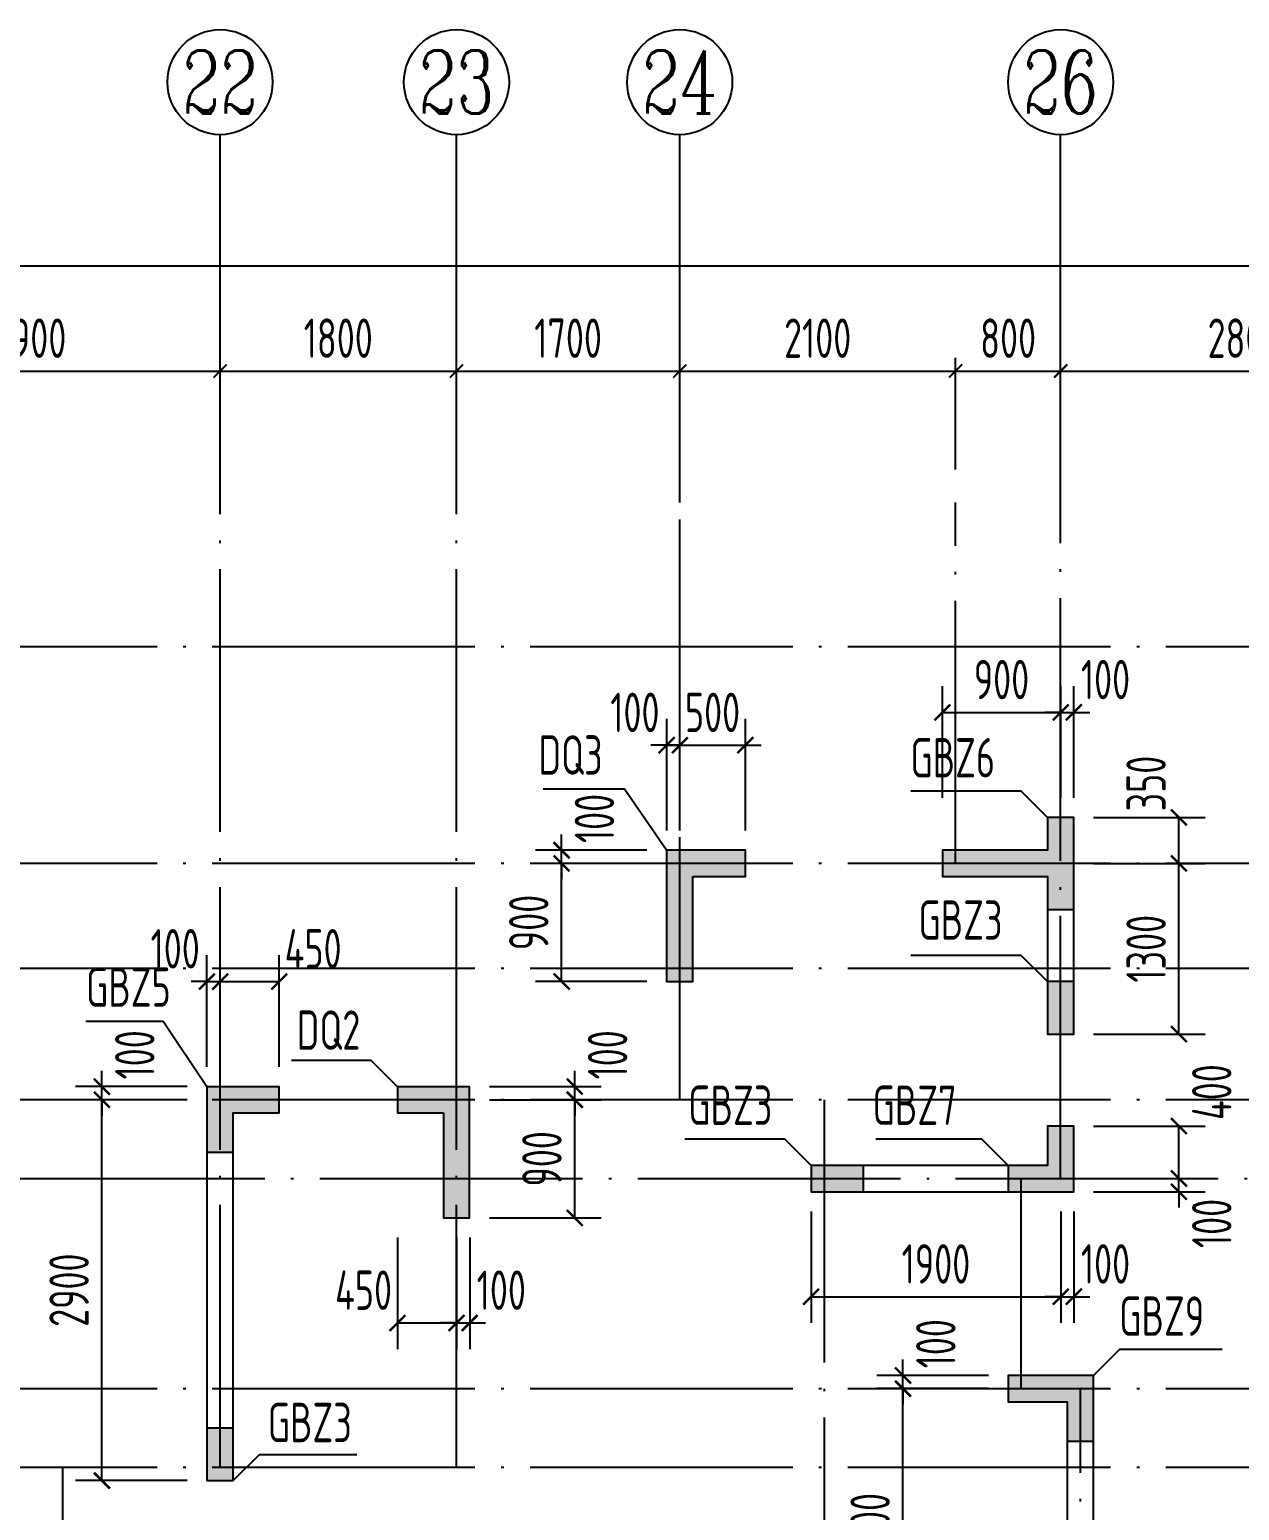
# Model space of a CAD drawing. Extents: x -812054 to 22247, y -644080 to 1003627.
# Drawn here: x -452533 to -443323, y -354553 to -343276 of the extents above; entities that cross this region are included whole.
import ezdxf
from ezdxf.enums import TextEntityAlignment as Align

# ---------------------------------------------------------------- set-up
doc = ezdxf.new("R2010")
doc.units = 0
doc.header["$LTSCALE"] = 1000
doc.linetypes.add('DOTE', pattern=[2.42, 2, -0.2, 0.02, -0.2])
doc.layers.get('0').update_dxf_attribs({"linetype": 'CONTINUOUS'})
doc.layers.get('DEFPOINTS').update_dxf_attribs({"linetype": 'CONTINUOUS'})
for name, color, linetype in [('A-AXIS', 1, 'CONTINUOUS'), ('A-DOTE', 10, 'DOTE'), ('AXIS_NUM', 7, 'CONTINUOUS'), ('S-Q墙实线', 6, 'CONTINUOUS'), ('S-Q墙标注', 3, 'CONTINUOUS'), ('S-X详图填充', 252, 'CONTINUOUS'), ('S-X详图实线', 4, 'CONTINUOUS'), ('S-Y一般标注', 3, 'CONTINUOUS'), ('S-Z柱编号', 6, 'CONTINUOUS')]:
    doc.layers.add(name, color=color, linetype=linetype)
doc.styles.add('TSSD_Axis', font='complex.shx', dxfattribs={"width": 0.7, "bigfont": 'hztxt.shx'})
doc.styles.add('TSSD_DIMENSION', font='Tssdeng.shx', dxfattribs={"width": 0.7, "bigfont": 'tssdchn.shx'})
doc.styles.add('TSSD_REIN', font='tssdeng.shx', dxfattribs={"width": 0.7, "height": 300, "bigfont": 'tssdchn.shx'})
doc.styles.add('结构文字', font='zstxt.shx', dxfattribs={"width": 0.7, "bigfont": 'zshz.shx'})
doc.dimstyles.new('STRUCK', dxfattribs={"dimtxt": 400, "dimasz": 121, "dimexe": 200, "dimexo": 150, "dimgap": 115, "dimtad": 1, "dimdec": 0, "dimdsep": 46, "dimtxsty": '结构文字', "dimblk": 'ARCHTICK', "dimcen": 400, "dimclrd": 3, "dimclre": 3, "dimclrt": 7, "dimadec": 0, "dimazin": 0, "dimtfac": 1, "dimtdec": 0, "dimtix": 1, "dimtmove": 2, "dimatfit": 3, "dimldrblk": '_DIMX', "dimfxl": 1, "dimtolj": 1, "dimtzin": 0, "dimarcsym": 0})
doc.dimstyles.new('TSSD_100_100', dxfattribs={"dimtxt": 300, "dimasz": 100, "dimexe": 100, "dimexo": 250, "dimgap": 100, "dimtad": 1, "dimdec": 0, "dimzin": 0, "dimdsep": 46, "dimtxsty": 'TSSD_DIMENSION', "dimblk": 'ARCHTICK', "dimcen": 0, "dimdle": 100, "dimclrt": 7, "dimadec": 0, "dimazin": 0, "dimtfac": 1, "dimtdec": 0, "dimtix": 1, "dimtmove": 2, "dimatfit": 3, "dimldrblk": 'ARCHTICK', "dimfxl": 1, "dimtolj": 1, "dimtzin": 0, "dimarcsym": 0})

# ---------------------------------------------------------------- blocks, each defined once
blk = doc.blocks.new('ts_axno')
at = {"color": 0, "linetype": 'ByBlock', "lineweight": -2}
blk.add_circle((0, 0), 0.5, dxfattribs=at)
at = {"color": 0, "linetype": 'ByBlock', "lineweight": -2, "style": 'TSSD_Axis', "width": 0.7}
blk.add_attdef('A', text='', height=0.6, dxfattribs=at).set_placement((0, 0), align=Align.MIDDLE_CENTER)
blk = doc.blocks.new('_ArchTick')
at = {"color": 0, "linetype": 'ByBlock', "const_width": 0.15}
blk.add_lwpolyline([(-0.5, -0.5), (0.5, 0.5)], dxfattribs=at)
blk = doc.blocks.new('*D149')
at = {"layer": 'DEFPOINTS', "color": 0, "transparency": 16777216}
for p in [(34300, 19250), (31400, 18250), (34300, 18250)]:
    blk.add_point(p, dxfattribs=at)
at = {"layer": 'S-Y一般标注', "color": 0, "lineweight": -2, "transparency": 16777216}
for p, q in [((31400, 18500), (31400, 19350)), ((34300, 18500), (34300, 19350)), ((31300, 19250), (34400, 19250))]:
    blk.add_line(p, q, dxfattribs=at)
at = {"layer": 'S-Y一般标注', "color": 0, "lineweight": -2, "transparency": 16777216, "xscale": 100, "yscale": 100, "zscale": 100, "rotation": 180}
blk.add_blockref('_ArchTick', (31400, 19250), dxfattribs=at)
at = {"layer": 'S-Y一般标注', "color": 0, "lineweight": -2, "transparency": 16777216, "xscale": 100, "yscale": 100, "zscale": 100}
blk.add_blockref('_ArchTick', (34300, 19250), dxfattribs=at)
at = {"layer": 'S-Y一般标注', "color": 7, "transparency": 16777216, "insert": (32850, 19500), "char_height": 300, "attachment_point": 5, "style": 'TSSD_DIMENSION'}
blk.add_mtext('\\A1;2900', dxfattribs=at)
blk = doc.blocks.new('*D150')
at = {"layer": 'DEFPOINTS', "color": 0, "transparency": 16777216}
for p in [(36100, 19250), (34300, 18250), (36100, 18250)]:
    blk.add_point(p, dxfattribs=at)
at = {"layer": 'S-Y一般标注', "color": 0, "lineweight": -2, "transparency": 16777216}
for p, q in [((34300, 18500), (34300, 19350)), ((36100, 18500), (36100, 19350)), ((34200, 19250), (36200, 19250))]:
    blk.add_line(p, q, dxfattribs=at)
at = {"layer": 'S-Y一般标注', "color": 0, "lineweight": -2, "transparency": 16777216, "xscale": 100, "yscale": 100, "zscale": 100, "rotation": 180}
blk.add_blockref('_ArchTick', (34300, 19250), dxfattribs=at)
at = {"layer": 'S-Y一般标注', "color": 0, "lineweight": -2, "transparency": 16777216, "xscale": 100, "yscale": 100, "zscale": 100}
blk.add_blockref('_ArchTick', (36100, 19250), dxfattribs=at)
at = {"layer": 'S-Y一般标注', "color": 7, "transparency": 16777216, "insert": (35200, 19500), "char_height": 300, "attachment_point": 5, "style": 'TSSD_DIMENSION'}
blk.add_mtext('\\A1;1800', dxfattribs=at)
blk = doc.blocks.new('*D151')
at = {"layer": 'DEFPOINTS', "color": 0, "transparency": 16777216}
for p in [(37800, 19250), (36100, 18250), (37800, 18250)]:
    blk.add_point(p, dxfattribs=at)
at = {"layer": 'S-Y一般标注', "color": 0, "lineweight": -2, "transparency": 16777216}
for p, q in [((36100, 18500), (36100, 19350)), ((37800, 18500), (37800, 19350)), ((36000, 19250), (37900, 19250))]:
    blk.add_line(p, q, dxfattribs=at)
at = {"layer": 'S-Y一般标注', "color": 0, "lineweight": -2, "transparency": 16777216, "xscale": 100, "yscale": 100, "zscale": 100, "rotation": 180}
blk.add_blockref('_ArchTick', (36100, 19250), dxfattribs=at)
at = {"layer": 'S-Y一般标注', "color": 0, "lineweight": -2, "transparency": 16777216, "xscale": 100, "yscale": 100, "zscale": 100}
blk.add_blockref('_ArchTick', (37800, 19250), dxfattribs=at)
at = {"layer": 'S-Y一般标注', "color": 7, "transparency": 16777216, "insert": (36950, 19500), "char_height": 300, "attachment_point": 5, "style": 'TSSD_DIMENSION'}
blk.add_mtext('\\A1;1700', dxfattribs=at)
blk = doc.blocks.new('*D152')
at = {"layer": 'DEFPOINTS', "color": 0, "transparency": 16777216}
for p in [(40700, 19250), (39900, 18250), (40700, 18250)]:
    blk.add_point(p, dxfattribs=at)
at = {"layer": 'S-Y一般标注', "color": 0, "lineweight": -2, "transparency": 16777216}
for p, q in [((39900, 18500), (39900, 19350)), ((40700, 18500), (40700, 19350)), ((39800, 19250), (40800, 19250))]:
    blk.add_line(p, q, dxfattribs=at)
at = {"layer": 'S-Y一般标注', "color": 0, "lineweight": -2, "transparency": 16777216, "xscale": 100, "yscale": 100, "zscale": 100, "rotation": 180}
blk.add_blockref('_ArchTick', (39900, 19250), dxfattribs=at)
at = {"layer": 'S-Y一般标注', "color": 0, "lineweight": -2, "transparency": 16777216, "xscale": 100, "yscale": 100, "zscale": 100}
blk.add_blockref('_ArchTick', (40700, 19250), dxfattribs=at)
at = {"layer": 'S-Y一般标注', "color": 7, "transparency": 16777216, "insert": (40300, 19500), "char_height": 300, "attachment_point": 5, "style": 'TSSD_DIMENSION'}
blk.add_mtext('\\A1;800', dxfattribs=at)
blk = doc.blocks.new('*D153')
at = {"layer": 'DEFPOINTS', "color": 0, "transparency": 16777216}
for p in [(43500, 19250), (40700, 18250), (43500, 18250)]:
    blk.add_point(p, dxfattribs=at)
at = {"layer": 'S-Y一般标注', "color": 0, "lineweight": -2, "transparency": 16777216}
for p, q in [((40700, 18500), (40700, 19350)), ((43500, 18500), (43500, 19350)), ((40600, 19250), (43600, 19250))]:
    blk.add_line(p, q, dxfattribs=at)
at = {"layer": 'S-Y一般标注', "color": 0, "lineweight": -2, "transparency": 16777216, "xscale": 100, "yscale": 100, "zscale": 100, "rotation": 180}
blk.add_blockref('_ArchTick', (40700, 19250), dxfattribs=at)
at = {"layer": 'S-Y一般标注', "color": 0, "lineweight": -2, "transparency": 16777216, "xscale": 100, "yscale": 100, "zscale": 100}
blk.add_blockref('_ArchTick', (43500, 19250), dxfattribs=at)
at = {"layer": 'S-Y一般标注', "color": 7, "transparency": 16777216, "insert": (42100, 19500), "char_height": 300, "attachment_point": 5, "style": 'TSSD_DIMENSION'}
blk.add_mtext('\\A1;2800', dxfattribs=at)
blk = doc.blocks.new('*D159')
at = {"layer": 'DEFPOINTS', "color": 0, "transparency": 16777216}
for p in [(54600, 20050), (4600, 18250), (54600, 18250)]:
    blk.add_point(p, dxfattribs=at)
at = {"layer": 'S-Y一般标注', "color": 0, "lineweight": -2, "transparency": 16777216}
for p, q in [((4600, 18500), (4600, 20150)), ((54600, 18500), (54600, 20150)), ((4500, 20050), (54700, 20050))]:
    blk.add_line(p, q, dxfattribs=at)
at = {"layer": 'S-Y一般标注', "color": 0, "lineweight": -2, "transparency": 16777216, "xscale": 100, "yscale": 100, "zscale": 100, "rotation": 180}
blk.add_blockref('_ArchTick', (4600, 20050), dxfattribs=at)
at = {"layer": 'S-Y一般标注', "color": 0, "lineweight": -2, "transparency": 16777216, "xscale": 100, "yscale": 100, "zscale": 100}
blk.add_blockref('_ArchTick', (54600, 20050), dxfattribs=at)
at = {"layer": 'S-Y一般标注', "color": 7, "transparency": 16777216, "insert": (29600, 20300), "char_height": 300, "attachment_point": 5, "style": 'TSSD_DIMENSION'}
blk.add_mtext('\\A1;50000', dxfattribs=at)
blk = doc.blocks.new('*D172')
at = {"layer": 'DEFPOINTS', "color": 0, "transparency": 16777216}
for p in [(39900, 19250), (37800, 18250), (39900, 18250)]:
    blk.add_point(p, dxfattribs=at)
at = {"layer": 'S-Y一般标注', "color": 0, "lineweight": -2, "transparency": 16777216}
for p, q in [((37800, 18500), (37800, 19350)), ((39900, 18500), (39900, 19350)), ((37700, 19250), (40000, 19250))]:
    blk.add_line(p, q, dxfattribs=at)
at = {"layer": 'S-Y一般标注', "color": 0, "lineweight": -2, "transparency": 16777216, "xscale": 100, "yscale": 100, "zscale": 100, "rotation": 180}
blk.add_blockref('_ArchTick', (37800, 19250), dxfattribs=at)
at = {"layer": 'S-Y一般标注', "color": 0, "lineweight": -2, "transparency": 16777216, "xscale": 100, "yscale": 100, "zscale": 100}
blk.add_blockref('_ArchTick', (39900, 19250), dxfattribs=at)
at = {"layer": 'S-Y一般标注', "color": 7, "transparency": 16777216, "insert": (38850, 19500), "char_height": 300, "attachment_point": 5, "style": 'TSSD_DIMENSION'}
blk.add_mtext('\\A1;2100', dxfattribs=at)
blk = doc.blocks.new('*D2133')
at = {"layer": 'DEFPOINTS', "color": 0, "transparency": 16777216}
for p in [(-451983, -351426), (-451183, -351426), (-451183, -354326)]:
    blk.add_point(p, dxfattribs=at)
at = {"layer": 'S-Q墙标注', "color": 3, "lineweight": -2, "transparency": 16777216}
for p, q in [((-451333, -351426), (-452183, -351426)), ((-451983, -354326), (-451983, -351426)), ((-451333, -354326), (-452183, -354326))]:
    blk.add_line(p, q, dxfattribs=at)
at = {"layer": 'S-Q墙标注', "color": 3, "lineweight": -2, "transparency": 16777216, "xscale": 121, "yscale": 121, "zscale": 121}
for p, rotation in [((-451983, -351426), 90), ((-451983, -354326), 270)]:
    blk.add_blockref('_ArchTick', p, dxfattribs=dict(at, rotation=rotation))
at = {"layer": 'S-Q墙标注', "color": 7, "transparency": 16777216, "insert": (-452233, -352876), "char_height": 300, "attachment_point": 5, "rotation": 90, "style": 'TSSD_REIN'}
blk.add_mtext('\\A1;2900', dxfattribs=at)
blk = doc.blocks.new('_DIMX')
blk.add_line((-150, 0), (150, 0))
at = {"const_width": 50}
blk.add_lwpolyline([(-70, -70), (70, 70)], dxfattribs=at)
blk = doc.blocks.new('*D2134')
at = {"layer": 'DEFPOINTS', "color": 0, "transparency": 16777216}
for p in [(-451983, -351326), (-451183, -351326), (-451183, -351426)]:
    blk.add_point(p, dxfattribs=at)
at = {"layer": 'S-Q墙标注', "color": 3, "lineweight": -2, "transparency": 16777216}
for p, q in [((-451983, -351326), (-451983, -351205)), ((-451333, -351326), (-452183, -351326)), ((-451983, -351426), (-451983, -351326)), ((-451333, -351426), (-452183, -351426)), ((-451983, -351426), (-451983, -351547))]:
    blk.add_line(p, q, dxfattribs=at)
at = {"layer": 'S-Q墙标注', "color": 3, "lineweight": -2, "transparency": 16777216, "xscale": 121, "yscale": 121, "zscale": 121}
for p, rotation in [((-451983, -351326), 270), ((-451983, -351426), 90)]:
    blk.add_blockref('_ArchTick', p, dxfattribs=dict(at, rotation=rotation))
at = {"layer": 'S-Q墙标注', "color": 7, "transparency": 16777216, "insert": (-451733, -351084), "char_height": 300, "attachment_point": 5, "rotation": 90, "style": 'TSSD_REIN'}
blk.add_mtext('\\A1;100', dxfattribs=at)
blk = doc.blocks.new('*D2135')
at = {"layer": 'DEFPOINTS', "color": 0, "transparency": 16777216}
for p in [(-451083, -350526), (-451183, -351326), (-451083, -351326)]:
    blk.add_point(p, dxfattribs=at)
at = {"layer": 'S-Q墙标注', "color": 3, "lineweight": -2, "transparency": 16777216}
for p, q in [((-451183, -351176), (-451183, -350326)), ((-451083, -351176), (-451083, -350326)), ((-451183, -350526), (-451304, -350526)), ((-451183, -350526), (-451083, -350526)), ((-451083, -350526), (-450962, -350526))]:
    blk.add_line(p, q, dxfattribs=at)
at = {"layer": 'S-Q墙标注', "color": 3, "lineweight": -2, "transparency": 16777216, "xscale": 121, "yscale": 121, "zscale": 121}
blk.add_blockref('_ArchTick', (-451183, -350526), dxfattribs=at)
at = {"layer": 'S-Q墙标注', "color": 3, "lineweight": -2, "transparency": 16777216, "xscale": 121, "yscale": 121, "zscale": 121, "rotation": 180}
blk.add_blockref('_ArchTick', (-451083, -350526), dxfattribs=at)
at = {"layer": 'S-Q墙标注', "color": 7, "transparency": 16777216, "insert": (-451425, -350276), "char_height": 300, "attachment_point": 5, "style": 'TSSD_REIN'}
blk.add_mtext('\\A1;100', dxfattribs=at)
blk = doc.blocks.new('*D2136')
at = {"layer": 'DEFPOINTS', "color": 0, "transparency": 16777216}
for p in [(-450633, -350526), (-451083, -351326), (-450633, -351326)]:
    blk.add_point(p, dxfattribs=at)
at = {"layer": 'S-Q墙标注', "color": 3, "lineweight": -2, "transparency": 16777216}
for p, q in [((-451083, -351176), (-451083, -350326)), ((-450633, -351176), (-450633, -350326)), ((-451083, -350526), (-450633, -350526))]:
    blk.add_line(p, q, dxfattribs=at)
at = {"layer": 'S-Q墙标注', "color": 3, "lineweight": -2, "transparency": 16777216, "xscale": 121, "yscale": 121, "zscale": 121, "rotation": 180}
blk.add_blockref('_ArchTick', (-451083, -350526), dxfattribs=at)
at = {"layer": 'S-Q墙标注', "color": 3, "lineweight": -2, "transparency": 16777216, "xscale": 121, "yscale": 121, "zscale": 121}
blk.add_blockref('_ArchTick', (-450633, -350526), dxfattribs=at)
at = {"layer": 'S-Q墙标注', "color": 7, "transparency": 16777216, "insert": (-450375, -350276), "char_height": 300, "attachment_point": 5, "style": 'TSSD_REIN'}
blk.add_mtext('\\A1;450', dxfattribs=at)
blk = doc.blocks.new('*D2137')
at = {"layer": 'DEFPOINTS', "color": 0, "transparency": 16777216}
for p in [(-449183, -351426), (-448383, -351426), (-449183, -352326)]:
    blk.add_point(p, dxfattribs=at)
at = {"layer": 'S-Q墙标注', "color": 3, "lineweight": -2, "transparency": 16777216}
for p, q in [((-449033, -351426), (-448183, -351426)), ((-448383, -352326), (-448383, -351426)), ((-449033, -352326), (-448183, -352326))]:
    blk.add_line(p, q, dxfattribs=at)
at = {"layer": 'S-Q墙标注', "color": 3, "lineweight": -2, "transparency": 16777216, "xscale": 121, "yscale": 121, "zscale": 121}
for p, rotation in [((-448383, -351426), 90), ((-448383, -352326), 270)]:
    blk.add_blockref('_ArchTick', p, dxfattribs=dict(at, rotation=rotation))
at = {"layer": 'S-Q墙标注', "color": 7, "transparency": 16777216, "insert": (-448633, -351876), "char_height": 300, "attachment_point": 5, "rotation": 90, "style": 'TSSD_REIN'}
blk.add_mtext('\\A1;900', dxfattribs=at)
blk = doc.blocks.new('*D2138')
at = {"layer": 'DEFPOINTS', "color": 0, "transparency": 16777216}
for p in [(-449183, -351326), (-448383, -351326), (-449183, -351426)]:
    blk.add_point(p, dxfattribs=at)
at = {"layer": 'S-Q墙标注', "color": 3, "lineweight": -2, "transparency": 16777216}
for p, q in [((-448383, -351326), (-448383, -351205)), ((-449033, -351326), (-448183, -351326)), ((-448383, -351426), (-448383, -351326)), ((-449033, -351426), (-448183, -351426)), ((-448383, -351426), (-448383, -351547))]:
    blk.add_line(p, q, dxfattribs=at)
at = {"layer": 'S-Q墙标注', "color": 3, "lineweight": -2, "transparency": 16777216, "xscale": 121, "yscale": 121, "zscale": 121}
for p, rotation in [((-448383, -351326), 270), ((-448383, -351426), 90)]:
    blk.add_blockref('_ArchTick', p, dxfattribs=dict(at, rotation=rotation))
at = {"layer": 'S-Q墙标注', "color": 7, "transparency": 16777216, "insert": (-448133, -351084), "char_height": 300, "attachment_point": 5, "rotation": 90, "style": 'TSSD_REIN'}
blk.add_mtext('\\A1;100', dxfattribs=at)
blk = doc.blocks.new('*D2139')
at = {"layer": 'DEFPOINTS', "color": 0, "transparency": 16777216}
for p in [(-449733, -352326), (-449283, -352326), (-449283, -353126)]:
    blk.add_point(p, dxfattribs=at)
at = {"layer": 'S-Q墙标注', "color": 3, "lineweight": -2, "transparency": 16777216}
for p, q in [((-449733, -352476), (-449733, -353326)), ((-449283, -352476), (-449283, -353326)), ((-449733, -353126), (-449283, -353126))]:
    blk.add_line(p, q, dxfattribs=at)
at = {"layer": 'S-Q墙标注', "color": 3, "lineweight": -2, "transparency": 16777216, "xscale": 121, "yscale": 121, "zscale": 121, "rotation": 180}
blk.add_blockref('_ArchTick', (-449733, -353126), dxfattribs=at)
at = {"layer": 'S-Q墙标注', "color": 3, "lineweight": -2, "transparency": 16777216, "xscale": 121, "yscale": 121, "zscale": 121}
blk.add_blockref('_ArchTick', (-449283, -353126), dxfattribs=at)
at = {"layer": 'S-Q墙标注', "color": 7, "transparency": 16777216, "insert": (-449991, -352876), "char_height": 300, "attachment_point": 5, "style": 'TSSD_REIN'}
blk.add_mtext('\\A1;450', dxfattribs=at)
blk = doc.blocks.new('*D2140')
at = {"layer": 'DEFPOINTS', "color": 0, "transparency": 16777216}
for p in [(-449283, -352326), (-449183, -352326), (-449183, -353126)]:
    blk.add_point(p, dxfattribs=at)
at = {"layer": 'S-Q墙标注', "color": 3, "lineweight": -2, "transparency": 16777216}
for p, q in [((-449283, -352476), (-449283, -353326)), ((-449183, -352476), (-449183, -353326)), ((-449283, -353126), (-449404, -353126)), ((-449283, -353126), (-449183, -353126)), ((-449183, -353126), (-449062, -353126))]:
    blk.add_line(p, q, dxfattribs=at)
at = {"layer": 'S-Q墙标注', "color": 3, "lineweight": -2, "transparency": 16777216, "xscale": 121, "yscale": 121, "zscale": 121}
blk.add_blockref('_ArchTick', (-449283, -353126), dxfattribs=at)
at = {"layer": 'S-Q墙标注', "color": 3, "lineweight": -2, "transparency": 16777216, "xscale": 121, "yscale": 121, "zscale": 121, "rotation": 180}
blk.add_blockref('_ArchTick', (-449183, -353126), dxfattribs=at)
at = {"layer": 'S-Q墙标注', "color": 7, "transparency": 16777216, "insert": (-448942, -352876), "char_height": 300, "attachment_point": 5, "style": 'TSSD_REIN'}
blk.add_mtext('\\A1;100', dxfattribs=at)
blk = doc.blocks.new('*D2141')
at = {"layer": 'DEFPOINTS', "color": 0, "transparency": 16777216}
for p in [(-444583, -352026), (-443783, -352026), (-444583, -352126)]:
    blk.add_point(p, dxfattribs=at)
at = {"layer": 'S-Q墙标注', "color": 3, "lineweight": -2, "transparency": 16777216}
for p, q in [((-443783, -352026), (-443783, -351905)), ((-444433, -352026), (-443583, -352026)), ((-443783, -352126), (-443783, -352026)), ((-444433, -352126), (-443583, -352126)), ((-443783, -352126), (-443783, -352247))]:
    blk.add_line(p, q, dxfattribs=at)
at = {"layer": 'S-Q墙标注', "color": 3, "lineweight": -2, "transparency": 16777216, "xscale": 121, "yscale": 121, "zscale": 121}
for p, rotation in [((-443783, -352026), 270), ((-443783, -352126), 90)]:
    blk.add_blockref('_ArchTick', p, dxfattribs=dict(at, rotation=rotation))
at = {"layer": 'S-Q墙标注', "color": 7, "transparency": 16777216, "insert": (-443533, -352368), "char_height": 300, "attachment_point": 5, "rotation": 90, "style": 'TSSD_REIN'}
blk.add_mtext('\\A1;100', dxfattribs=at)
blk = doc.blocks.new('*D2142')
at = {"layer": 'DEFPOINTS', "color": 0, "transparency": 16777216}
for p in [(-444583, -351626), (-443783, -351626), (-444583, -352026)]:
    blk.add_point(p, dxfattribs=at)
at = {"layer": 'S-Q墙标注', "color": 3, "lineweight": -2, "transparency": 16777216}
for p, q in [((-444433, -351626), (-443583, -351626)), ((-443783, -352026), (-443783, -351626)), ((-444433, -352026), (-443583, -352026))]:
    blk.add_line(p, q, dxfattribs=at)
at = {"layer": 'S-Q墙标注', "color": 3, "lineweight": -2, "transparency": 16777216, "xscale": 121, "yscale": 121, "zscale": 121}
for p, rotation in [((-443783, -351626), 90), ((-443783, -352026), 270)]:
    blk.add_blockref('_ArchTick', p, dxfattribs=dict(at, rotation=rotation))
at = {"layer": 'S-Q墙标注', "color": 7, "transparency": 16777216, "insert": (-443533, -351368), "char_height": 300, "attachment_point": 5, "rotation": 90, "style": 'TSSD_REIN'}
blk.add_mtext('\\A1;400', dxfattribs=at)
blk = doc.blocks.new('*D2143')
at = {"layer": 'DEFPOINTS', "color": 0, "transparency": 16777216}
for p in [(-446583, -352126), (-444683, -352126), (-444683, -352926)]:
    blk.add_point(p, dxfattribs=at)
at = {"layer": 'S-Q墙标注', "color": 3, "lineweight": -2, "transparency": 16777216}
for p, q in [((-446583, -352276), (-446583, -353126)), ((-444683, -352276), (-444683, -353126)), ((-446583, -352926), (-444683, -352926))]:
    blk.add_line(p, q, dxfattribs=at)
at = {"layer": 'S-Q墙标注', "color": 3, "lineweight": -2, "transparency": 16777216, "xscale": 121, "yscale": 121, "zscale": 121, "rotation": 180}
blk.add_blockref('_ArchTick', (-446583, -352926), dxfattribs=at)
at = {"layer": 'S-Q墙标注', "color": 3, "lineweight": -2, "transparency": 16777216, "xscale": 121, "yscale": 121, "zscale": 121}
blk.add_blockref('_ArchTick', (-444683, -352926), dxfattribs=at)
at = {"layer": 'S-Q墙标注', "color": 7, "transparency": 16777216, "insert": (-445633, -352676), "char_height": 300, "attachment_point": 5, "style": 'TSSD_REIN'}
blk.add_mtext('\\A1;1900', dxfattribs=at)
blk = doc.blocks.new('*D2144')
at = {"layer": 'DEFPOINTS', "color": 0, "transparency": 16777216}
for p in [(-444683, -352126), (-444583, -352126), (-444583, -352926)]:
    blk.add_point(p, dxfattribs=at)
at = {"layer": 'S-Q墙标注', "color": 3, "lineweight": -2, "transparency": 16777216}
for p, q in [((-444683, -352276), (-444683, -353126)), ((-444583, -352276), (-444583, -353126)), ((-444683, -352926), (-444804, -352926)), ((-444683, -352926), (-444583, -352926)), ((-444583, -352926), (-444462, -352926))]:
    blk.add_line(p, q, dxfattribs=at)
at = {"layer": 'S-Q墙标注', "color": 3, "lineweight": -2, "transparency": 16777216, "xscale": 121, "yscale": 121, "zscale": 121}
blk.add_blockref('_ArchTick', (-444683, -352926), dxfattribs=at)
at = {"layer": 'S-Q墙标注', "color": 3, "lineweight": -2, "transparency": 16777216, "xscale": 121, "yscale": 121, "zscale": 121, "rotation": 180}
blk.add_blockref('_ArchTick', (-444583, -352926), dxfattribs=at)
at = {"layer": 'S-Q墙标注', "color": 7, "transparency": 16777216, "insert": (-444342, -352676), "char_height": 300, "attachment_point": 5, "style": 'TSSD_REIN'}
blk.add_mtext('\\A1;100', dxfattribs=at)
blk = doc.blocks.new('*D2145')
at = {"layer": 'DEFPOINTS', "color": 0, "transparency": 16777216}
for p in [(-448483, -349626), (-447683, -349626), (-447683, -350526)]:
    blk.add_point(p, dxfattribs=at)
at = {"layer": 'S-Q墙标注', "color": 3, "lineweight": -2, "transparency": 16777216}
for p, q in [((-447833, -349626), (-448683, -349626)), ((-448483, -350526), (-448483, -349626)), ((-447833, -350526), (-448683, -350526))]:
    blk.add_line(p, q, dxfattribs=at)
at = {"layer": 'S-Q墙标注', "color": 3, "lineweight": -2, "transparency": 16777216, "xscale": 121, "yscale": 121, "zscale": 121}
for p, rotation in [((-448483, -349626), 90), ((-448483, -350526), 270)]:
    blk.add_blockref('_ArchTick', p, dxfattribs=dict(at, rotation=rotation))
at = {"layer": 'S-Q墙标注', "color": 7, "transparency": 16777216, "insert": (-448733, -350076), "char_height": 300, "attachment_point": 5, "rotation": 90, "style": 'TSSD_REIN'}
blk.add_mtext('\\A1;900', dxfattribs=at)
blk = doc.blocks.new('*D2146')
at = {"layer": 'DEFPOINTS', "color": 0, "transparency": 16777216}
for p in [(-448483, -349526), (-447683, -349526), (-447683, -349626)]:
    blk.add_point(p, dxfattribs=at)
at = {"layer": 'S-Q墙标注', "color": 3, "lineweight": -2, "transparency": 16777216}
for p, q in [((-448483, -349526), (-448483, -349405)), ((-447833, -349526), (-448683, -349526)), ((-448483, -349626), (-448483, -349526)), ((-447833, -349626), (-448683, -349626)), ((-448483, -349626), (-448483, -349747))]:
    blk.add_line(p, q, dxfattribs=at)
at = {"layer": 'S-Q墙标注', "color": 3, "lineweight": -2, "transparency": 16777216, "xscale": 121, "yscale": 121, "zscale": 121}
for p, rotation in [((-448483, -349526), 270), ((-448483, -349626), 90)]:
    blk.add_blockref('_ArchTick', p, dxfattribs=dict(at, rotation=rotation))
at = {"layer": 'S-Q墙标注', "color": 7, "transparency": 16777216, "insert": (-448233, -349284), "char_height": 300, "attachment_point": 5, "rotation": 90, "style": 'TSSD_REIN'}
blk.add_mtext('\\A1;100', dxfattribs=at)
blk = doc.blocks.new('*D2147')
at = {"layer": 'DEFPOINTS', "color": 0, "transparency": 16777216}
for p in [(-447583, -348726), (-447683, -349526), (-447583, -349526)]:
    blk.add_point(p, dxfattribs=at)
at = {"layer": 'S-Q墙标注', "color": 3, "lineweight": -2, "transparency": 16777216}
for p, q in [((-447683, -349376), (-447683, -348526)), ((-447583, -349376), (-447583, -348526)), ((-447683, -348726), (-447804, -348726)), ((-447683, -348726), (-447583, -348726)), ((-447583, -348726), (-447462, -348726))]:
    blk.add_line(p, q, dxfattribs=at)
at = {"layer": 'S-Q墙标注', "color": 3, "lineweight": -2, "transparency": 16777216, "xscale": 121, "yscale": 121, "zscale": 121}
blk.add_blockref('_ArchTick', (-447683, -348726), dxfattribs=at)
at = {"layer": 'S-Q墙标注', "color": 3, "lineweight": -2, "transparency": 16777216, "xscale": 121, "yscale": 121, "zscale": 121, "rotation": 180}
blk.add_blockref('_ArchTick', (-447583, -348726), dxfattribs=at)
at = {"layer": 'S-Q墙标注', "color": 7, "transparency": 16777216, "insert": (-447925, -348476), "char_height": 300, "attachment_point": 5, "style": 'TSSD_REIN'}
blk.add_mtext('\\A1;100', dxfattribs=at)
blk = doc.blocks.new('*D2148')
at = {"layer": 'DEFPOINTS', "color": 0, "transparency": 16777216}
for p in [(-447084, -348726), (-447583, -349526), (-447084, -349526)]:
    blk.add_point(p, dxfattribs=at)
at = {"layer": 'S-Q墙标注', "color": 3, "lineweight": -2, "transparency": 16777216}
for p, q in [((-447583, -349376), (-447583, -348526)), ((-447084, -349376), (-447084, -348526)), ((-447583, -348726), (-447704, -348726)), ((-447583, -348726), (-447084, -348726)), ((-447084, -348726), (-446963, -348726))]:
    blk.add_line(p, q, dxfattribs=at)
at = {"layer": 'S-Q墙标注', "color": 3, "lineweight": -2, "transparency": 16777216, "xscale": 121, "yscale": 121, "zscale": 121}
blk.add_blockref('_ArchTick', (-447583, -348726), dxfattribs=at)
at = {"layer": 'S-Q墙标注', "color": 3, "lineweight": -2, "transparency": 16777216, "xscale": 121, "yscale": 121, "zscale": 121, "rotation": 180}
blk.add_blockref('_ArchTick', (-447084, -348726), dxfattribs=at)
at = {"layer": 'S-Q墙标注', "color": 7, "transparency": 16777216, "insert": (-447334, -348476), "char_height": 300, "attachment_point": 5, "style": 'TSSD_REIN'}
blk.add_mtext('\\A1;500', dxfattribs=at)
blk = doc.blocks.new('*D2150')
at = {"layer": 'DEFPOINTS', "color": 0, "transparency": 16777216}
for p in [(-445884, -353626), (-445084, -353626), (-445084, -355726)]:
    blk.add_point(p, dxfattribs=at)
at = {"layer": 'S-Q墙标注', "color": 3, "lineweight": -2, "transparency": 16777216}
for p, q in [((-445234, -353626), (-446084, -353626)), ((-445884, -355726), (-445884, -353626)), ((-445234, -355726), (-446084, -355726))]:
    blk.add_line(p, q, dxfattribs=at)
at = {"layer": 'S-Q墙标注', "color": 3, "lineweight": -2, "transparency": 16777216, "xscale": 121, "yscale": 121, "zscale": 121}
for p, rotation in [((-445884, -353626), 90), ((-445884, -355726), 270)]:
    blk.add_blockref('_ArchTick', p, dxfattribs=dict(at, rotation=rotation))
at = {"layer": 'S-Q墙标注', "color": 7, "transparency": 16777216, "insert": (-446134, -354676), "char_height": 300, "attachment_point": 5, "rotation": 90, "style": 'TSSD_REIN'}
blk.add_mtext('\\A1;2100', dxfattribs=at)
blk = doc.blocks.new('*D2151')
at = {"layer": 'DEFPOINTS', "color": 0, "transparency": 16777216}
for p in [(-445884, -353526), (-445084, -353526), (-445084, -353626)]:
    blk.add_point(p, dxfattribs=at)
at = {"layer": 'S-Q墙标注', "color": 3, "lineweight": -2, "transparency": 16777216}
for p, q in [((-445884, -353526), (-445884, -353405)), ((-445234, -353526), (-446084, -353526)), ((-445234, -353626), (-446084, -353626)), ((-445884, -353626), (-445884, -353526)), ((-445884, -353626), (-445884, -353747))]:
    blk.add_line(p, q, dxfattribs=at)
at = {"layer": 'S-Q墙标注', "color": 3, "lineweight": -2, "transparency": 16777216, "xscale": 121, "yscale": 121, "zscale": 121}
for p, rotation in [((-445884, -353526), 270), ((-445884, -353626), 90)]:
    blk.add_blockref('_ArchTick', p, dxfattribs=dict(at, rotation=rotation))
at = {"layer": 'S-Q墙标注', "color": 7, "transparency": 16777216, "insert": (-445634, -353284), "char_height": 300, "attachment_point": 5, "rotation": 90, "style": 'TSSD_REIN'}
blk.add_mtext('\\A1;100', dxfattribs=at)
blk = doc.blocks.new('*D2398')
at = {"layer": 'DEFPOINTS', "color": 0, "transparency": 16777216}
for p in [(-444583, -349626), (-443783, -349626), (-444583, -350926)]:
    blk.add_point(p, dxfattribs=at)
at = {"layer": 'S-Q墙标注', "color": 3, "lineweight": -2, "transparency": 16777216}
for p, q in [((-444433, -349626), (-443583, -349626)), ((-443783, -350926), (-443783, -349626)), ((-444433, -350926), (-443583, -350926))]:
    blk.add_line(p, q, dxfattribs=at)
at = {"layer": 'S-Q墙标注', "color": 3, "lineweight": -2, "transparency": 16777216, "xscale": 121, "yscale": 121, "zscale": 121}
for p, rotation in [((-443783, -349626), 90), ((-443783, -350926), 270)]:
    blk.add_blockref('_ArchTick', p, dxfattribs=dict(at, rotation=rotation))
at = {"layer": 'S-Q墙标注', "color": 7, "transparency": 16777216, "insert": (-444033, -350276), "char_height": 300, "attachment_point": 5, "rotation": 90, "style": 'TSSD_REIN'}
blk.add_mtext('\\A1;1300', dxfattribs=at)
blk = doc.blocks.new('*D2399')
at = {"layer": 'DEFPOINTS', "color": 0, "transparency": 16777216}
for p in [(-444583, -349276), (-443783, -349276), (-444583, -349626)]:
    blk.add_point(p, dxfattribs=at)
at = {"layer": 'S-Q墙标注', "color": 3, "lineweight": -2, "transparency": 16777216}
for p, q in [((-444433, -349276), (-443583, -349276)), ((-443783, -349626), (-443783, -349276)), ((-444433, -349626), (-443583, -349626))]:
    blk.add_line(p, q, dxfattribs=at)
at = {"layer": 'S-Q墙标注', "color": 3, "lineweight": -2, "transparency": 16777216, "xscale": 121, "yscale": 121, "zscale": 121}
for p, rotation in [((-443783, -349276), 90), ((-443783, -349626), 270)]:
    blk.add_blockref('_ArchTick', p, dxfattribs=dict(at, rotation=rotation))
at = {"layer": 'S-Q墙标注', "color": 7, "transparency": 16777216, "insert": (-444033, -349018), "char_height": 300, "attachment_point": 5, "rotation": 90, "style": 'TSSD_REIN'}
blk.add_mtext('\\A1;350', dxfattribs=at)
blk = doc.blocks.new('*D2400')
at = {"layer": 'DEFPOINTS', "color": 0, "transparency": 16777216}
for p in [(-444683, -348476), (-445584, -349276), (-444683, -349276)]:
    blk.add_point(p, dxfattribs=at)
at = {"layer": 'S-Q墙标注', "color": 3, "lineweight": -2, "transparency": 16777216}
for p, q in [((-445584, -349126), (-445584, -348276)), ((-444683, -349126), (-444683, -348276)), ((-445584, -348476), (-444683, -348476))]:
    blk.add_line(p, q, dxfattribs=at)
at = {"layer": 'S-Q墙标注', "color": 3, "lineweight": -2, "transparency": 16777216, "xscale": 121, "yscale": 121, "zscale": 121, "rotation": 180}
blk.add_blockref('_ArchTick', (-445584, -348476), dxfattribs=at)
at = {"layer": 'S-Q墙标注', "color": 3, "lineweight": -2, "transparency": 16777216, "xscale": 121, "yscale": 121, "zscale": 121}
blk.add_blockref('_ArchTick', (-444683, -348476), dxfattribs=at)
at = {"layer": 'S-Q墙标注', "color": 7, "transparency": 16777216, "insert": (-445134, -348226), "char_height": 300, "attachment_point": 5, "style": 'TSSD_REIN'}
blk.add_mtext('\\A1;900', dxfattribs=at)
blk = doc.blocks.new('*D2401')
at = {"layer": 'DEFPOINTS', "color": 0, "transparency": 16777216}
for p in [(-444583, -348476), (-444683, -349276), (-444583, -349276)]:
    blk.add_point(p, dxfattribs=at)
at = {"layer": 'S-Q墙标注', "color": 3, "lineweight": -2, "transparency": 16777216}
for p, q in [((-444683, -349126), (-444683, -348276)), ((-444583, -349126), (-444583, -348276)), ((-444683, -348476), (-444804, -348476)), ((-444683, -348476), (-444583, -348476)), ((-444583, -348476), (-444462, -348476))]:
    blk.add_line(p, q, dxfattribs=at)
at = {"layer": 'S-Q墙标注', "color": 3, "lineweight": -2, "transparency": 16777216, "xscale": 121, "yscale": 121, "zscale": 121}
blk.add_blockref('_ArchTick', (-444683, -348476), dxfattribs=at)
at = {"layer": 'S-Q墙标注', "color": 3, "lineweight": -2, "transparency": 16777216, "xscale": 121, "yscale": 121, "zscale": 121, "rotation": 180}
blk.add_blockref('_ArchTick', (-444583, -348476), dxfattribs=at)
at = {"layer": 'S-Q墙标注', "color": 7, "transparency": 16777216, "insert": (-444342, -348226), "char_height": 300, "attachment_point": 5, "style": 'TSSD_REIN'}
blk.add_mtext('\\A1;100', dxfattribs=at)
blk = doc.blocks.new('20210726.16395156')
at = {"layer": 'A-AXIS'}
for p, q in [((34300, 18249.9), (34300, 21049.9)), ((36100, 18249.9), (36100, 21049.9)), ((37800, 18249.9), (37800, 21049.9)), ((40700, 18249.9), (40700, 21049.9))]:
    blk.add_line(p, q, dxfattribs=at)
at = {"layer": 'A-DOTE'}
for p, q in [((34300, 10900), (34300, 18249.9)), ((36100, 10900), (36100, 18249.9)), ((37800, 13700), (37800, 18249.9)), ((39900, 15500), (39900, 18249.9)), ((40700, 13100.3), (40700, 18249.9)), ((55600, 17150), (3600, 17150)), ((55600, 15500), (3600, 15500)), ((55600, 14700), (3600, 14700)), ((55600, 13700), (3600, 13700)), ((38900.2, 13700), (38900, 3600)), ((3600, 13100.3), (55600, 13100.3)), ((40400, 11500), (40400, 13100)), ((55600, 11500), (3600, 11500)), ((40850, 3600.2), (40850, 11500)), ((55600, 10900), (3600, 10900)), ((33100, 10900), (33100, 3600))]:
    blk.add_line(p, q, dxfattribs=at)
at = {"layer": 'A-AXIS'}
ref = blk.add_blockref('ts_axno', (34300, 21449.9), dxfattribs=dict(at, xscale=800, yscale=800, zscale=800))
ref.add_attrib('14', '22', dxfattribs={"layer": 'AXIS_NUM', "height": 480, "style": 'TSSD_Axis', "width": 0.7}).set_placement((34300, 21449.9), align=Align.MIDDLE_CENTER)
ref = blk.add_blockref('ts_axno', (36100, 21449.9), dxfattribs=dict(at, xscale=800, yscale=800, zscale=800))
ref.add_attrib('15', '23', dxfattribs={"layer": 'AXIS_NUM', "height": 480, "style": 'TSSD_Axis', "width": 0.7}).set_placement((36100, 21449.9), align=Align.MIDDLE_CENTER)
ref = blk.add_blockref('ts_axno', (37800, 21449.9), dxfattribs=dict(at, xscale=800, yscale=800, zscale=800))
ref.add_attrib('16', '24', dxfattribs={"layer": 'AXIS_NUM', "height": 480, "style": 'TSSD_Axis', "width": 0.7}).set_placement((37800, 21449.9), align=Align.MIDDLE_CENTER)
ref = blk.add_blockref('ts_axno', (40700, 21449.9), dxfattribs=dict(at, xscale=800, yscale=800, zscale=800))
ref.add_attrib('17', '26', dxfattribs={"layer": 'AXIS_NUM', "height": 480, "style": 'TSSD_Axis', "width": 0.7}).set_placement((40700, 21449.9), align=Align.MIDDLE_CENTER)
at = {"layer": 'S-Y一般标注'}
for base, p1, p2, picture, middle in [((54600, 20049.9), (4600, 18249.9), (54600, 18249.9), '*D159', (29600, 20299.9)), ((34300, 19249.9), (31400, 18249.9), (34300, 18249.9), '*D149', (32850, 19499.9)), ((36100, 19249.9), (34300, 18249.9), (36100, 18249.9), '*D150', (35200, 19499.9)), ((37800, 19249.9), (36100, 18249.9), (37800, 18249.9), '*D151', (36950, 19499.9)), ((39900, 19249.9), (37800, 18249.9), (39900, 18249.9), '*D172', (38850, 19499.9)), ((40700, 19249.9), (39900, 18249.9), (40700, 18249.9), '*D152', (40300, 19499.9)), ((43500, 19249.9), (40700, 18249.9), (43500, 18249.9), '*D153', (42100, 19499.9))]:
    dim = blk.add_linear_dim(base=base, p1=p1, p2=p2, dimstyle='TSSD_100_100', dxfattribs=at)
    dim.commit()
    dim.dimension.update_dxf_attribs({"geometry": picture, "text_midpoint": middle})

msp = doc.modelspace()

# ---------------------------------------------------------------- hatches: boundary and pattern name
at = {"layer": 'S-X详图填充'}
h = msp.add_hatch(color=256, dxfattribs=at)
h.dxf.hatch_style = 1
h.paths.add_polyline_path([(-444783.47, -349976.73), (-444583.47, -349976.73), (-444583.47, -349276.27), (-444783.47, -349276.27), (-444783.47, -349526.27), (-445583.59, -349526.27), (-445583.59, -349726.27), (-444783.47, -349726.27)])
h = msp.add_hatch(color=256, dxfattribs=at)
h.dxf.hatch_style = 1
h.paths.add_polyline_path([(-447483.47, -349726.27), (-447083.55, -349726.27), (-447083.55, -349526.27), (-447683.47, -349526.27), (-447683.47, -350526.27), (-447483.47, -350526.27)])
h = msp.add_hatch(color=256, dxfattribs=at)
h.dxf.hatch_style = 1
h.paths.add_polyline_path([(-444583.47, -350526.27), (-444783.47, -350526.27), (-444783.47, -350926.27), (-444583.47, -350926.27)])
h = msp.add_hatch(color=256, dxfattribs=at)
h.dxf.hatch_style = 1
h.paths.add_polyline_path([(-451183.47, -351826.27), (-450983.47, -351826.27), (-450983.47, -351526.27), (-450633.47, -351526.27), (-450633.47, -351326.27), (-451183.47, -351326.27)])
h = msp.add_hatch(color=256, dxfattribs=at)
h.dxf.hatch_style = 1
h.paths.add_polyline_path([(-449383.47, -351526.27), (-449383.47, -352326.27), (-449183.47, -352326.27), (-449183.47, -351326.27), (-449733.37, -351326.27), (-449733.37, -351526.27)])
h = msp.add_hatch(color=256, dxfattribs=at)
h.dxf.hatch_style = 1
h.paths.add_polyline_path([(-445083.47, -351926), (-445083.47, -352126), (-444583.47, -352126), (-444583.47, -351626), (-444783.47, -351626), (-444783.47, -351926)])
h = msp.add_hatch(color=256, dxfattribs=at)
h.dxf.hatch_style = 1
h.paths.add_polyline_path([(-446183.46, -352126), (-446183.46, -351926), (-446583.46, -351926), (-446583.46, -352126)])
h = msp.add_hatch(color=256, dxfattribs=at)
h.dxf.hatch_style = 1
h.paths.add_polyline_path([(-444633.47, -354026.27), (-444433.47, -354026.27), (-444433.47, -353526.27), (-445083.53, -353526.27), (-445083.53, -353726.27), (-444633.47, -353726.27)])
h = msp.add_hatch(color=256, dxfattribs=at)
h.dxf.hatch_style = 1
h.paths.add_polyline_path([(-450983.47, -353926.27), (-451183.47, -353926.27), (-451183.47, -354326.27), (-450983.47, -354326.27)])

# ---------------------------------------------------------------- linework, layer by layer
at = {"layer": 'S-Q墙实线'}
msp.add_lwpolyline([(-444583.47, -349626.27), (-444583.47, -349276.27), (-444783.47, -349276.27), (-444783.47, -349526.27), (-445583.59, -349526.27), (-445583.59, -349726.27), (-444783.47, -349726.27), (-444783.47, -350926.27), (-444583.47, -350926.27), (-444583.47, -349626.27)], dxfattribs=at)
for points in [[(-447483.47, -349726.27), (-447083.55, -349726.27), (-447083.55, -349526.27), (-447683.47, -349526.27), (-447683.47, -350526.27), (-447483.47, -350526.27)], [(-451183.47, -351326.27), (-451183.47, -354326.27), (-450983.47, -354326.27), (-450983.47, -351526.27), (-450633.47, -351526.27), (-450633.47, -351326.27)], [(-449383.47, -351526.27), (-449383.47, -352326.27), (-449183.47, -352326.27), (-449183.47, -351326.27), (-449733.37, -351326.27), (-449733.37, -351526.27)], [(-446583.46, -352126), (-444983.53, -352126), (-444583.47, -352126), (-444583.47, -351626), (-444783.47, -351626), (-444783.47, -351926), (-444983.53, -351926), (-446583.46, -351926)], [(-444633.47, -353726.27), (-444633.47, -355826.27), (-444233.47, -355826.27), (-444233.47, -355626.27), (-444433.47, -355626.27), (-444433.47, -353526.27), (-445083.53, -353526.27), (-445083.53, -353726.27)]]:
    msp.add_lwpolyline(points, close=True, dxfattribs=at)
at = {"layer": 'S-X详图实线'}
for points in [[(-444783.47, -349976.73), (-444583.47, -349976.73), (-444583.47, -349276.27), (-444783.47, -349276.27), (-444783.47, -349526.27), (-445583.59, -349526.27), (-445583.59, -349726.27), (-444783.47, -349726.27), (-444783.47, -349726.27)], [(-447483.47, -349726.27), (-447083.55, -349726.27), (-447083.55, -349526.27), (-447683.47, -349526.27), (-447683.47, -350526.27), (-447483.47, -350526.27), (-447483.47, -349726.27)], [(-444583.47, -350526.27), (-444783.47, -350526.27), (-444783.47, -350926.27), (-444583.47, -350926.27), (-444583.47, -350526.27)], [(-451183.47, -351826.27), (-450983.47, -351826.27), (-450983.47, -351526.27), (-450633.47, -351526.27), (-450633.47, -351326.27), (-451183.47, -351326.27), (-451183.47, -351826.27)], [(-449383.47, -351526.27), (-449383.47, -352326.27), (-449183.47, -352326.27), (-449183.47, -351326.27), (-449733.37, -351326.27), (-449733.37, -351526.27), (-449383.47, -351526.27)], [(-445083.47, -351926), (-445083.47, -352126), (-444583.47, -352126), (-444583.47, -351626), (-444783.47, -351626), (-444783.47, -351926), (-445083.47, -351926)], [(-446183.46, -352126), (-446183.46, -351926), (-446583.46, -351926), (-446583.46, -352126), (-446183.46, -352126)], [(-444633.47, -354026.27), (-444433.47, -354026.27), (-444433.47, -353526.27), (-445083.53, -353526.27), (-445083.53, -353726.27), (-444633.47, -353726.27), (-444633.47, -354026.27)], [(-450983.47, -353926.27), (-451183.47, -353926.27), (-451183.47, -354326.27), (-450983.47, -354326.27), (-450983.47, -353926.27)]]:
    msp.add_lwpolyline(points, close=True, dxfattribs=at)
at = {"layer": 'S-Z柱编号', "color": 7}
for points in [[(-447683.47, -349526.27), (-448003.17, -349061.21), (-448623.96, -349061.21)], [(-444783.47, -349276.27), (-444983.47, -349076.27), (-445823.47, -349076.27)], [(-444783.47, -350526.27), (-444983.47, -350326.27), (-445823.47, -350326.27)], [(-451183.46, -351326.27), (-451515.89, -350829.64), (-452105.73, -350829.64)], [(-449733.37, -351326.27), (-449933.37, -351126.27), (-450539.38, -351126.27)], [(-446583.46, -351926), (-446783.46, -351726), (-447545.3, -351726)], [(-445083.47, -351926), (-445283.47, -351726), (-446091.37, -351726)], [(-444433.47, -353526.27), (-444233.47, -353326.27), (-443453.41, -353326.27)], [(-450983.45, -354326.27), (-450783.45, -354126.27), (-450043.12, -354126.27)]]:
    msp.add_lwpolyline(points, dxfattribs=at)

# ---------------------------------------------------------------- block references
at = {"layer": 'A-DOTE'}
msp.add_blockref('20210726.16395156', (-485383.47, -365126.32), dxfattribs=at)

# ---------------------------------------------------------------- texts
at = {"layer": 'S-Z柱编号', "color": 7, "style": 'TSSD_REIN', "width": 0.7}
for s, p in [('DQ3', (-448659.35, -349040.38)), ('GBZ6', (-445827.58, -349061.5)), ('GBZ3', (-445766.19, -350297.33)), ('GBZ5', (-452104.11, -350808.09)), ('DQ2', (-450500.07, -351135.54)), ('GBZ3', (-447518.64, -351707.77)), ('GBZ7', (-446114.95, -351707.77)), ('GBZ9', (-444237.16, -353313.47)), ('GBZ3', (-450720.58, -354123.55))]:
    msp.add_text(s, height=300, dxfattribs=at).set_placement(p, align=Align.BOTTOM_LEFT)

# ---------------------------------------------------------------- dimensions: what is measured, and where the dimension line sits
at = {"layer": 'S-Q墙标注'}
for base, p1, p2, picture, middle in [((-444683.48, -348476.27), (-445583.59, -349276.27), (-444683.48, -349276.27), '*D2400', (-445133.53, -348226.27)), ((-447083.55, -348726.27), (-447583.47, -349526.27), (-447083.55, -349526.27), '*D2148', (-447333.51, -348476.27)), ((-444683.47, -352926), (-446583.46, -352126), (-444683.47, -352126), '*D2143', (-445633.47, -352676))]:
    dim = msp.add_linear_dim(base=base, p1=p1, p2=p2, dimstyle='STRUCK', override={"dimtxt": 300, "dimgap": 100, "dimtxsty": 'TSSD_REIN'}, dxfattribs=at)
    dim.commit()
    dim.dimension.update_dxf_attribs({"geometry": picture, "text_midpoint": middle})
for base, p1, p2, picture, middle in [((-444583.47, -348476.27), (-444683.48, -349276.27), (-444583.47, -349276.27), '*D2401', (-444341.54, -348226.27)), ((-447583.47, -348726.27), (-447683.47, -349526.27), (-447583.47, -349526.27), '*D2147', (-447925.39, -348476.27)), ((-451083.47, -350526.27), (-451183.46, -351326.27), (-451083.47, -351326.27), '*D2135', (-451425.38, -350276.27)), ((-450633.46, -350526.27), (-451083.47, -351326.27), (-450633.46, -351326.27), '*D2136', (-450375.38, -350276.27)), ((-444583.47, -352926), (-444683.47, -352126), (-444583.47, -352126), '*D2144', (-444341.54, -352676)), ((-449283.47, -353126.27), (-449733.37, -352326.27), (-449283.47, -352326.27), '*D2139', (-449991.45, -352876.27)), ((-449183.46, -353126.27), (-449283.47, -352326.27), (-449183.46, -352326.27), '*D2140', (-448941.53, -352876.27))]:
    dim = msp.add_linear_dim(base=base, p1=p1, p2=p2, dimstyle='STRUCK', override={"dimtxt": 300, "dimgap": 100, "dimtxsty": 'TSSD_REIN'}, dxfattribs=at)
    dim.commit()
    dim.dimension.update_dxf_attribs({"geometry": picture, "text_midpoint": middle, "dimtype": 160})
for base, p1, p2, picture, middle in [((-443783.47, -349276.27), (-444583.47, -349626.27), (-444583.47, -349276.27), '*D2399', (-444033.47, -349018.2)), ((-448483.47, -349526.27), (-447683.47, -349626.27), (-447683.47, -349526.27), '*D2146', (-448233.47, -349284.35)), ((-451983.46, -351326.27), (-451183.46, -351426.27), (-451183.46, -351326.27), '*D2134', (-451733.46, -351084.35)), ((-448383.46, -351326.27), (-449183.46, -351426.27), (-449183.46, -351326.27), '*D2138', (-448133.46, -351084.35)), ((-443783.47, -351626), (-444583.47, -352026), (-444583.47, -351626), '*D2142', (-443533.47, -351367.93)), ((-443783.47, -352026), (-444583.47, -352126), (-444583.47, -352026), '*D2141', (-443533.47, -352367.93)), ((-445883.53, -353526.27), (-445083.53, -353626.27), (-445083.53, -353526.27), '*D2151', (-445633.53, -353284.35))]:
    dim = msp.add_linear_dim(base=base, p1=p1, p2=p2, angle=90, dimstyle='STRUCK', override={"dimtxt": 300, "dimgap": 100, "dimtxsty": 'TSSD_REIN'}, dxfattribs=at)
    dim.commit()
    dim.dimension.update_dxf_attribs({"geometry": picture, "text_midpoint": middle, "dimtype": 160})
for base, p1, p2, picture, middle in [((-448483.47, -349626.27), (-447683.47, -350526.27), (-447683.47, -349626.27), '*D2145', (-448733.47, -350076.27)), ((-443783.47, -349626.27), (-444583.47, -350926.27), (-444583.47, -349626.27), '*D2398', (-444033.47, -350276.27)), ((-451983.46, -351426.27), (-451183.46, -354326.27), (-451183.46, -351426.27), '*D2133', (-452233.46, -352876.27)), ((-448383.46, -351426.27), (-449183.46, -352326.27), (-449183.46, -351426.27), '*D2137', (-448633.46, -351876.27)), ((-445883.53, -353626.27), (-445083.53, -355726.27), (-445083.53, -353626.27), '*D2150', (-446133.53, -354676.27))]:
    dim = msp.add_linear_dim(base=base, p1=p1, p2=p2, angle=90, dimstyle='STRUCK', override={"dimtxt": 300, "dimgap": 100, "dimtxsty": 'TSSD_REIN'}, dxfattribs=at)
    dim.commit()
    dim.dimension.update_dxf_attribs({"geometry": picture, "text_midpoint": middle})

doc.saveas('drawing.dxf')
